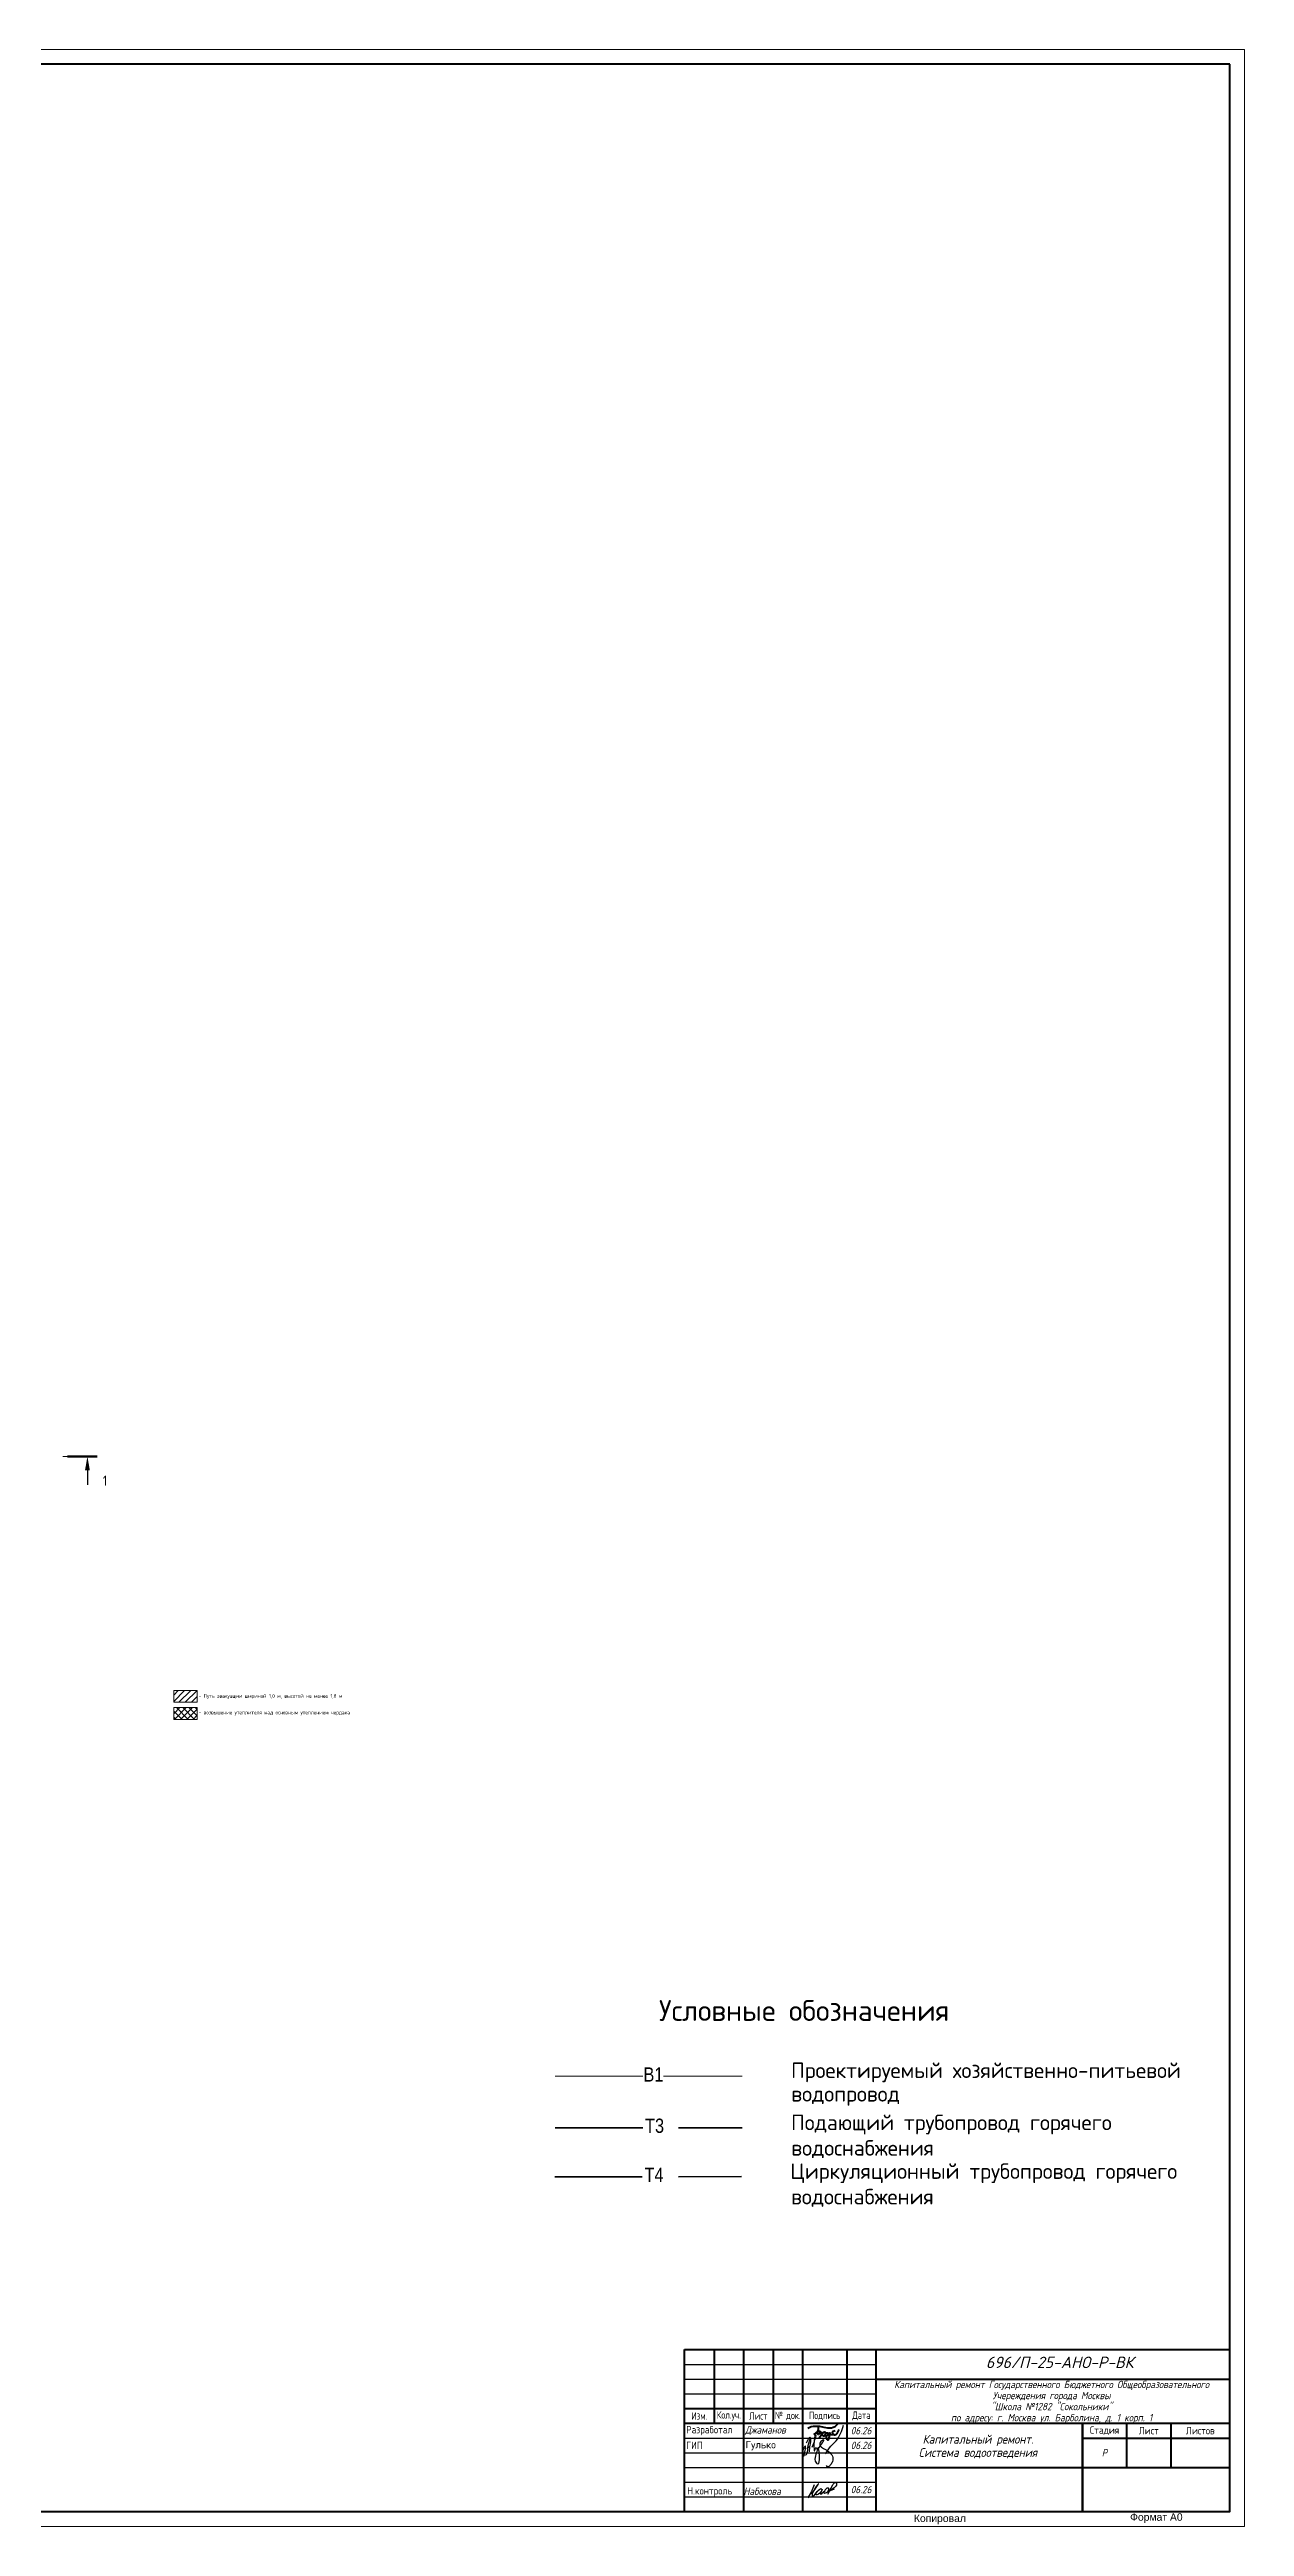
# Model space of a CAD drawing. Header units: millimetres. Extents: x -10178924 to 11692288, y -947381 to 58396.
# Drawn here: x 381873 to 422429, y -493159 to -409067 of the extents above; entities that cross this region are included whole.
import ezdxf

# ---------------------------------------------------------------- set-up
doc = ezdxf.new("R2010")
doc.units = ezdxf.units.MM
for name, color, linetype, lineweight in [('!Т4', 30, 'Continuous', 35), ('_0', 7, 'Continuous', 25), ('PDF _Текст', 7, 'Continuous', 5), ('Shtamp', 7, 'Continuous', 35), ('Аннотация', 7, 'Continuous', 18), ('подписи', 170, 'Continuous', 25), ('ПП_Оформление_подписи_ГИП_Гулько', 5, 'Continuous', 30), ('Разрезы', 7, 'Continuous', 9), ('Узлы', 7, 'Continuous', 18)]:
    doc.layers.add(name, color=color, linetype=linetype, lineweight=lineweight)
for name, color, linetype in [('PDF _PDF __водопровод', 5, 'Continuous'), ('PDF _Ramka', 7, 'Continuous'), ('PDF _В1_Арматура', 7, 'Continuous'), ('PDF _ВК_Т3', 1, 'Continuous')]:
    doc.layers.add(name, color=color, linetype=linetype)
doc.layers.add('Линии', color=7, linetype='Continuous', lineweight=9, true_color=0x00a600)
doc.styles.add('GOST Common_1', font='GOST_Common.ttf', dxfattribs={"width": 0.9, "height": 250})
doc.styles.add('GOST Common_5', font='GOST_Common.ttf', dxfattribs={"width": 0.9, "height": 200})
doc.styles.add('ISOCPEUR', font='isocpeui.ttf', dxfattribs={"width": 0.9})
doc.styles.add('PDF Arial Narrow', font='ARIALN.TTF')
doc.styles.add('PDF ArialMT', font='arial.ttf')
doc.styles.add('PDF ISOCPEUR', font='isocpeur.ttf')
doc.styles.add('М2', font='isocpeur.ttf', dxfattribs={"width": 0.8})

# ---------------------------------------------------------------- blocks, each defined once
blk = doc.blocks.new('Разрез - Номер вида сзади_3_5 мм-16063-План чердака')
at = {"layer": 'Разрезы'}
for points in [[(9.8, 0.4), (9.8, -0.39), (-0.33, -0.39), (-0.33, 0.4)], [(2.18, -4.67), (3, 0), (3.82, -4.67)]]:
    blk.add_hatch(color=256, dxfattribs=at).paths.add_polyline_path(points)
at = {"layer": 'Разрезы', "lineweight": 30}
blk.add_line((3, -3), (3, -9.66), dxfattribs=at)
blk = doc.blocks.new('Чердак')
at = {"layer": 'Узлы', "lineweight": 9}
h = blk.add_hatch(dxfattribs=at)
h.set_pattern_fill('FP_3', color=256, style=0, pattern_type=2)
h.set_pattern_definition([(45, (59344.49, 0), (-106.066, 106.066), [])])
h.paths.add_polyline_path([(61568, 2284), (61568, 2685), (60768, 2685), (60768, 2284)])
h = blk.add_hatch(dxfattribs=at)
h.set_pattern_fill('FP_20', color=256, style=0, pattern_type=2)
h.set_pattern_definition([(45, (59344.49, 0), (-106.066, 106.066), []), (135, (59344.49, 0), (-106.066, -106.066), [])])
h.paths.add_polyline_path([(61568, 1704), (61568, 2105), (60768, 2105), (60768, 1704)])
at = {"layer": 'Линии', "color": 7}
for p, q in [((61568, 2685), (60768, 2685)), ((60768, 2685), (60768, 2284)), ((61568, 2284), (61568, 2685)), ((60768, 2284), (61568, 2284)), ((61568, 2105), (60768, 2105)), ((60768, 2105), (60768, 1704)), ((60768, 1704), (61568, 1704)), ((61568, 1704), (61568, 2105))]:
    blk.add_line(p, q, dxfattribs=at)
at = {"layer": 'Разрезы', "lineweight": 20}
blk.add_line((57004, 10631), (58140, 10631), dxfattribs=at)
at = {"layer": 'Разрезы', "lineweight": 50, "extrusion": (0, 0, -1), "xscale": 99.99999999999993, "yscale": 99.99999999999993, "zscale": 99.99999999999993}
blk.add_blockref('Разрез - Номер вида сзади_3_5 мм-16063-План чердака', (-58140, 10631), dxfattribs=at)
at = {"layer": 'Аннотация', "lineweight": 9, "char_height": 125, "attachment_point": 1, "line_spacing_factor": 1.022766, "style": 'GOST Common_5'}
for s, insert, width in [('\\pxt1.44,2.88,4.32,5.76,7.2,8.64,10.08,11.52,12.96,14.4,15.84,17.28,18.72,20.16,21.6,23.04,24.48,25.92,27.36,28.8,30.24,31.68,33.12,34.56,36,37.44,38.88,40.32,41.76,43.2,44.64,46.08;{- Путь эвакуации шириной 1,0 м, высотой не менее 1,8 м }', (61613, 2561), 3953.24), ('\\pxt1.44,2.88,4.32,5.76,7.2,8.64,10.08,11.52,12.96,14.4,15.84,17.28,18.72,20.16,21.6,23.04,24.48,25.92,27.36,28.8,30.24,31.68,33.12,34.56,36,37.44,38.88,40.32,41.76,43.2,44.64,46.08;{- возвышение утеплителя над основным утеплением чердака}', (61613, 2001), 4344.11)]:
    blk.add_mtext(s, dxfattribs=dict(at, insert=insert, width=width))
at = {"layer": 'Разрезы', "insert": (58439, 9808), "char_height": 350, "width": 143.2, "attachment_point": 5, "line_spacing_factor": 1.022766, "style": 'GOST Common_1'}
blk.add_mtext('\\pxqc,t2.90286,5.80571,8.70857,11.61143,14.51429,17.41714,20.32,23.22286,26.12571,29.02857,31.93143,34.83429,37.73714,40.64,43.54286,46.44571,49.34857,52.25143,55.15429,58.05714,60.96,63.86286,66.76571,69.66857,72.57143,75.47429,78.37714,81.28,84.18286,87.08571,89.98857,92.89143;{1}', dxfattribs=at)
blk = doc.blocks.new('A$Cb06f03d6')
at = {"layer": 'ПП_Оформление_подписи_ГИП_Гулько'}
blk.add_line((-125812, 86151), (-99010, 105567), dxfattribs=at)
for points in [[(48334, 37486), (96196, 107493), (144753, 156012), (214812, 300877)], [(-153665, 12505), (-142841, 105790), (-159754, 76722), (-152989, 32784), (-137429, 26024), (-117811, 71315), (-98869, 164600), (-92504, 179742), (-92297, 176756)], [(-128360, 138738), (-93552, 187518), (-92504, 179742), (-97797, 114560), (-104164, 55600)], [(-75533, 97324), (-42210, 189000), (-42210, 208026), (-48269, 212783), (-52164, 202837), (-57357, 65757), (-56924, 62730), (-40479, 94297), (-32257, 83054), (-17543, 96459), (-18408, 94730), (-18706, 73957), (-12202, 5501), (-23909, -59489), (-44288, -31326), (-39549, 31070), (-17839, 86088), (28122, 165376), (-2229, 141546), (2107, 106452), (39396, 79590), (85790, 47095), (115708, 735), (107904, -44757), (87958, -72486), (68013, -84185), (56306, -72920)]]:
    blk.add_spline(points, degree=3, dxfattribs=at)
blk = doc.blocks.new('Рамка')
at = {"layer": 'PDF _Ramka', "lineweight": 20}
blk.add_lwpolyline([(100287, -596749), (100287, -512657), (-18603, -512657), (-18603, -596749)], close=True, dxfattribs=at)
at = {"layer": 'PDF _Ramka', "lineweight": 40}
blk.add_lwpolyline([(99787, -513153), (-16604, -513153), (-16604, -596246), (99787, -596246)], close=True, dxfattribs=at)
at = {"layer": 'Shtamp', "linetype": 'Continuous', "lineweight": 40}
for p, q in [((81287, -590746), (99787, -590746)), ((81287, -596246), (81287, -590746)), ((82287, -590746), (82287, -593246)), ((83287, -590746), (83287, -596246)), ((84287, -590746), (84287, -593246)), ((85287, -590746), (85287, -596246)), ((86787, -590746), (86787, -596246)), ((87787, -596246), (87787, -590747)), ((99787, -596246), (99787, -590746)), ((87787, -591746), (99787, -591746)), ((81287, -592746), (87787, -592746)), ((81287, -593246), (99787, -593246)), ((94787, -596246), (94787, -593246)), ((94787, -593246), (94787, -596246)), ((96287, -593246), (96287, -594746)), ((97787, -593246), (97787, -594746)), ((94787, -593746), (99787, -593746)), ((87787, -594746), (99787, -594746)), ((81287, -596246), (99787, -596246))]:
    blk.add_line(p, q, dxfattribs=at)
at = {"layer": 'Shtamp', "linetype": 'Continuous', "lineweight": 25}
for p, q in [((81287, -591246), (87787, -591246)), ((81287, -591746), (87787, -591746)), ((81287, -592246), (87787, -592246)), ((81287, -593746), (87787, -593746)), ((81287, -594246), (87787, -594246)), ((81287, -594746), (87787, -594746)), ((81287, -595246), (87787, -595246)), ((81287, -595746), (87787, -595746))]:
    blk.add_line(p, q, dxfattribs=at)
at = {"layer": 'PDF _Текст', "attachment_point": 4}
for s, insert, char_height, style in [('{\\fISOCPEUR|b0|i1|c204|p34;\\H1.29167x;696/П-25-АНО-Р-ВК}', (91511, -591179), 299.98, 'PDF ISOCPEUR'), ('Копировал', (89068, -596510), 251.5, 'PDF ArialMT'), ('Формат А0', (96405, -596468), 251.5, 'PDF ArialMT')]:
    blk.add_mtext(s, dxfattribs=dict(at, insert=insert, char_height=char_height, style=style))
at = {"layer": 'Shtamp', "color": 18, "ltscale": 100, "true_color": 0x000000, "style": 'ISOCPEUR', "width": 0.9}
for p in [(86927, -593621), (86927, -594121), (86927, -595621)]:
    blk.add_text('06.26', height=250, dxfattribs=at).set_placement(p)
at = {"layer": 'Shtamp', "ltscale": 33.333333, "insert": (93742, -592525), "char_height": 250, "width": 11349.3, "attachment_point": 5, "line_spacing_factor": 0.9, "style": 'ISOCPEUR'}
blk.add_mtext('Капитальный ремонт Государственного Бюджетного Общеобразовательного Учереждения города Москвы\\P"Школа №1282 "Сокольники"\\Pпо адресу: г. Москва ул. Барболина, д. 1 корп. 1', dxfattribs=at)
at = {"layer": 'Shtamp', "color": 18, "ltscale": 100, "true_color": 0x000000, "char_height": 250, "attachment_point": 5}
for s, insert, width, style in [('{\\C256;Кол\\W0.9;\\T0.9;.\\W0.8;\\T1;уч.}', (82787, -592996), 1000, 'М2'), ('{\\C256;№\\W0.7;\\T0.75; \\W0.8;\\T1;док.}', (84787, -592996), 1000, 'М2'), ('{\\C256;Подпись}', (86037, -592996), 1500, 'М2'), ('{\\C256;Дата}', (87287, -592996), 1000, 'М2'), ('{\\C256;Изм.}', (81787, -592996), 1000, 'М2'), ('{\\C256;Лист}', (83787, -592996), 1000, 'М2'), ('{\\fISOCPEUR|b0|i0|c204|p34;\\C256;Стадия}', (95537, -593496), 1500, 'ISOCPEUR'), ('{\\fISOCPEUR|b0|i0|c204|p34;\\C256;Лист}', (97037, -593496), 1500, 'ISOCPEUR'), ('{\\fISOCPEUR|b0|i0|c204|p34;\\C256;Листов}', (98787, -593496), 2000, 'ISOCPEUR'), ('{\\C256;Р}', (95537, -594246), 1500, 'ISOCPEUR')]:
    blk.add_mtext(s, dxfattribs=dict(at, insert=insert, width=width, style=style))

msp = doc.modelspace()

# ---------------------------------------------------------------- linework, layer by layer
at = {"layer": '!Т4', "lineweight": 35, "ltscale": 100}
for points in [[(401987.2, -481288.1), (399025.6, -481288.1)], [(405358.1, -481279.2), (403214.7, -481288.1)]]:
    msp.add_lwpolyline(points, dxfattribs=at)
at = {"layer": 'PDF _PDF __водопровод', "lineweight": 0}
for points in [[(402013.9, -477872.7), (399034.5, -477872.7)], [(405375.9, -477872.7), (402707.8, -477872.7)]]:
    msp.add_lwpolyline(points, dxfattribs=at)
at = {"layer": 'PDF _В1_Арматура', "color": 162, "lineweight": 50, "true_color": 0x0037dd}
for points in [[(407605.1, -489823.5), (407727.6, -489771), (407797.6, -489759.3), (407861.8, -489753.5), (407931.8, -489753.5), (408001.8, -489759.3), (408147.7, -489782.7), (408281.9, -489806), (408351.9, -489811.9), (408416.1, -489806), (408474.4, -489788.5), (408532.8, -489765.2), (408579.5, -489718.5), (408626.1, -489677.7)], [(407958.3, -489782.2), (407958.3, -489823.1), (407958.3, -489863.9), (407952.5, -489904.7), (407935, -489933.9), (407905.8, -489963.1), (407870.8, -489986.4), (407800.8, -490033.1)], [(407929.1, -489939.8), (407987.5, -489933.9), (408005, -489928.1), (408028.3, -489933.9), (408034.2, -489933.9), (408034.2, -489945.6), (408028.3, -489974.8), (408022.5, -489986.4), (408010.8, -490015.6), (407987.5, -490027.3), (407975.8, -490033.1), (407958.3, -490033.1), (407946.6, -490027.3), (407935, -490003.9), (407905.8, -489963.1)], [(408080.8, -490021.4), (408115.9, -490062.3), (408121.7, -490074), (408145, -490079.8), (408162.5, -490085.6), (408174.2, -490079.8), (408191.7, -490068.1), (408203.4, -490044.8), (408215, -490027.3), (408215, -489998.1), (408215, -489980.6), (408215, -489968.9), (408203.4, -489963.1), (408180, -489963.1), (408133.4, -489974.8), (407993.3, -490161.5)], [(408022.5, -489992.3), (408156.7, -489968.9)], [(408215.1, -489980.6), (408285.1, -489980.6), (408279.2, -490003.9), (408279.2, -490027.3), (408285.1, -490038.9), (408296.7, -490038.9), (408320.1, -490044.8), (408349.3, -490038.9), (408360.9, -490027.3), (408360.9, -490003.9), (408355.1, -489980.6), (408349.3, -490044.8), (408337.6, -490109), (408325.9, -490161.5), (408314.2, -490196.5), (408314.2, -490208.1), (408302.6, -490219.8), (408296.7, -490225.7), (408285.1, -490225.7), (408279.2, -490219.8), (408267.6, -490208.1), (408250.1, -490173.1), (408238.4, -490126.5), (408232.6, -490109), (408238.4, -490097.3), (408244.2, -490079.8), (408255.9, -490068.1), (408285.1, -490056.4), (408325.9, -490038.9), (408378.4, -490038.9), (408489.3, -490033.1)], [(408541.8, -489916.4), (408506.8, -489928.1), (408471.8, -489933.9), (408448.5, -489951.4), (408442.6, -489963.1), (408436.8, -489974.8), (408436.8, -489980.6), (408442.6, -489992.3), (408460.1, -490015.6), (408489.3, -490033.1), (408512.6, -490044.8), (408536, -490044.8), (408553.5, -490033.1), (408582.7, -490021.4), (408600.2, -489998.1), (408641, -489933.9), (408676, -489869.7)]]:
    msp.add_lwpolyline(points, dxfattribs=at)
at = {"layer": 'PDF _В1_Арматура', "color": 162, "lineweight": 25, "true_color": 0x2b3cd4}
for points in [[(407821.7, -491743.5), (407783.6, -491862), (407762.4, -491917.1), (407732.8, -491972.1), (407614.3, -492183.8)], [(407677.8, -492061), (407720.1, -492031.4), (407762.4, -491993.3), (407809, -491950.9), (407855.6, -491891.7), (407897.9, -491832.4), (407936, -491773.1), (407948.7, -491752), (407961.4, -491730.8), (407965.6, -491718.1), (407969.9, -491709.6), (407965.6, -491713.9), (407957.2, -491722.3), (407944.5, -491735), (407927.5, -491756.2), (407889.4, -491807), (407847.1, -491870.5), (407809, -491934), (407779.4, -491993.3), (407762.4, -492048.3), (407754, -492099.1), (407754, -492128.7), (407766.7, -492137.2), (407779.4, -492141.4), (407804.8, -492124.5), (407825.9, -492103.3), (407897.9, -492018.7), (407931.8, -491972.1), (407969.9, -491929.8), (408016.4, -491895.9), (408037.6, -491879), (408050.3, -491874.7), (408067.2, -491879), (408075.7, -491887.4), (408084.2, -491900.1), (408079.9, -491929.8), (408071.5, -491959.4), (408050.3, -491984.8), (408012.2, -492027.1), (407969.9, -492065.2), (407944.5, -492077.9), (407914.8, -492086.4), (407889.4, -492086.4), (407881, -492082.2), (407876.7, -492073.7), (407876.7, -492052.5), (407893.7, -492027.1), (407919.1, -491993.3), (407944.5, -491959.4)], [(408101.1, -491895.9), (408058.8, -491984.8), (408033.4, -492027.1), (408029.1, -492035.6), (408029.1, -492048.3), (408037.6, -492056.8), (408046.1, -492061), (408092.6, -492027.1), (408135, -491997.5), (408198.5, -491934)], [(408283.1, -492061), (408397.4, -491849.3), (408456.7, -491743.5), (408469.4, -491718.1), (408490.6, -491696.9), (408516, -491680), (408545.6, -491667.3), (408558.3, -491663.1), (408571, -491667.3), (408579.5, -491675.8), (408583.7, -491692.7), (408583.7, -491726.6), (408579.5, -491760.4), (408562.5, -491785.8), (408545.6, -491807), (408499, -491849.3), (408397.4, -491917.1), (408346.6, -491942.5), (408291.6, -491967.9)], [(408346.6, -491955.2), (408435.5, -491921.3), (408520.2, -491883.2)]]:
    msp.add_lwpolyline(points, dxfattribs=at)
msp.add_lwpolyline([(408198.5, -491912.8), (408173.1, -491963.6), (408164.6, -491984.8), (408156.1, -491997.5), (408156.1, -492014.4), (408156.1, -492022.9), (408164.6, -492027.1), (408173.1, -492027.1), (408206.9, -492022.9), (408245, -492010.2), (408274.7, -491989), (408295.8, -491963.6), (408308.5, -491934), (408317, -491904.4), (408321.2, -491891.7), (408317, -491874.7), (408308.5, -491862), (408291.6, -491853.6), (408274.7, -491853.6), (408257.7, -491857.8), (408232.3, -491879), (408211.2, -491900.1)], close=True, dxfattribs=at)
at = {"layer": 'PDF _ВК_Т3', "lineweight": 35}
for points in [[(402013.9, -479624.9), (399034.5, -479624.9)], [(405375.9, -479624.9), (403223.6, -479624.9)]]:
    msp.add_lwpolyline(points, dxfattribs=at)

# ---------------------------------------------------------------- block references
msp.add_blockref('Чердак', (325318.3, -467463.2))
at = {"layer": '_0'}
msp.add_blockref('Рамка', (322142.3, 103589.8), dxfattribs=at)
at = {"layer": 'подписи', "xscale": 0.003662109375, "yscale": 0.003662109375, "zscale": 0.003662109375}
msp.add_blockref('A$Cb06f03d6', (408037, -490825.1), dxfattribs=at)

# ---------------------------------------------------------------- texts
at = {"layer": 'PDF _Текст', "attachment_point": 4}
for s, insert, char_height, style in [('Условные обозначения', (402556.5, -475641.7), 709.003, 'PDF ISOCPEUR'), ('В1', (402031.7, -477814.8), 482.44, 'PDF Arial Narrow'), ('Проектируемый хозяйственно-питьевой', (407039.1, -477743.6), 525.242, 'PDF ISOCPEUR'), ('водопровод', (407048, -478544.1), 525.24, 'PDF ISOCPEUR'), ('Т3', (402085.1, -479558), 482.44, 'PDF Arial Narrow'), ('Подающий трубопровод горячего', (407039.1, -479513.6), 525.242, 'PDF ISOCPEUR'), ('водоснабжения', (407048, -480349.6), 525.242, 'PDF ISOCPEUR'), ('Т4', (402067.3, -481221.2), 482.44, 'PDF Arial Narrow'), ('Циркуляционный трубопровод горячего', (407012.4, -481167.9), 525.242, 'PDF ISOCPEUR'), ('водоснабжения', (407039.1, -482003.9), 525.242, 'PDF ISOCPEUR'), ('Гулько', (405497.7, -490415.6), 249.98, 'PDF ISOCPEUR')]:
    msp.add_mtext(s, dxfattribs=dict(at, insert=insert, char_height=char_height, style=style))
at = {"layer": 'Shtamp', "color": 18, "ltscale": 100, "true_color": 0x000000, "char_height": 250, "width": 2000, "attachment_point": 4, "style": 'ISOCPEUR'}
for s, insert in [('\\pxl0.2,t0;{\\fISOCPEUR|b0|i0|c204|p34;\\W0.9;\\C256;Разработал}', (403429.4, -489906.3)), ('\\pxi0.2,t0;{\\C256;Джаманов}', (405429.4, -489906.3)), ('\\pxl0.2,t0;{\\fISOCPEUR|b0|i0|c204|p34;\\W0.9;\\C256;ГИП}', (403429.4, -490406.3)), ('{\\fISOCPEUR|b0|i0|c204|p34;Н.контроль}', (403514.9, -491982.8)), ('{\\W0.9;Набокова}', (405429.4, -491964.1))]:
    msp.add_mtext(s, dxfattribs=dict(at, insert=insert))
at = {"layer": 'Shtamp', "ltscale": 33.333333, "insert": (413384.3, -490446.4), "char_height": 300, "width": 7000, "attachment_point": 5, "line_spacing_factor": 0.9, "style": 'ISOCPEUR'}
msp.add_mtext('Капитальный ремонт. \\PСистема водоотведения', dxfattribs=at)

doc.saveas('drawing.dxf')
